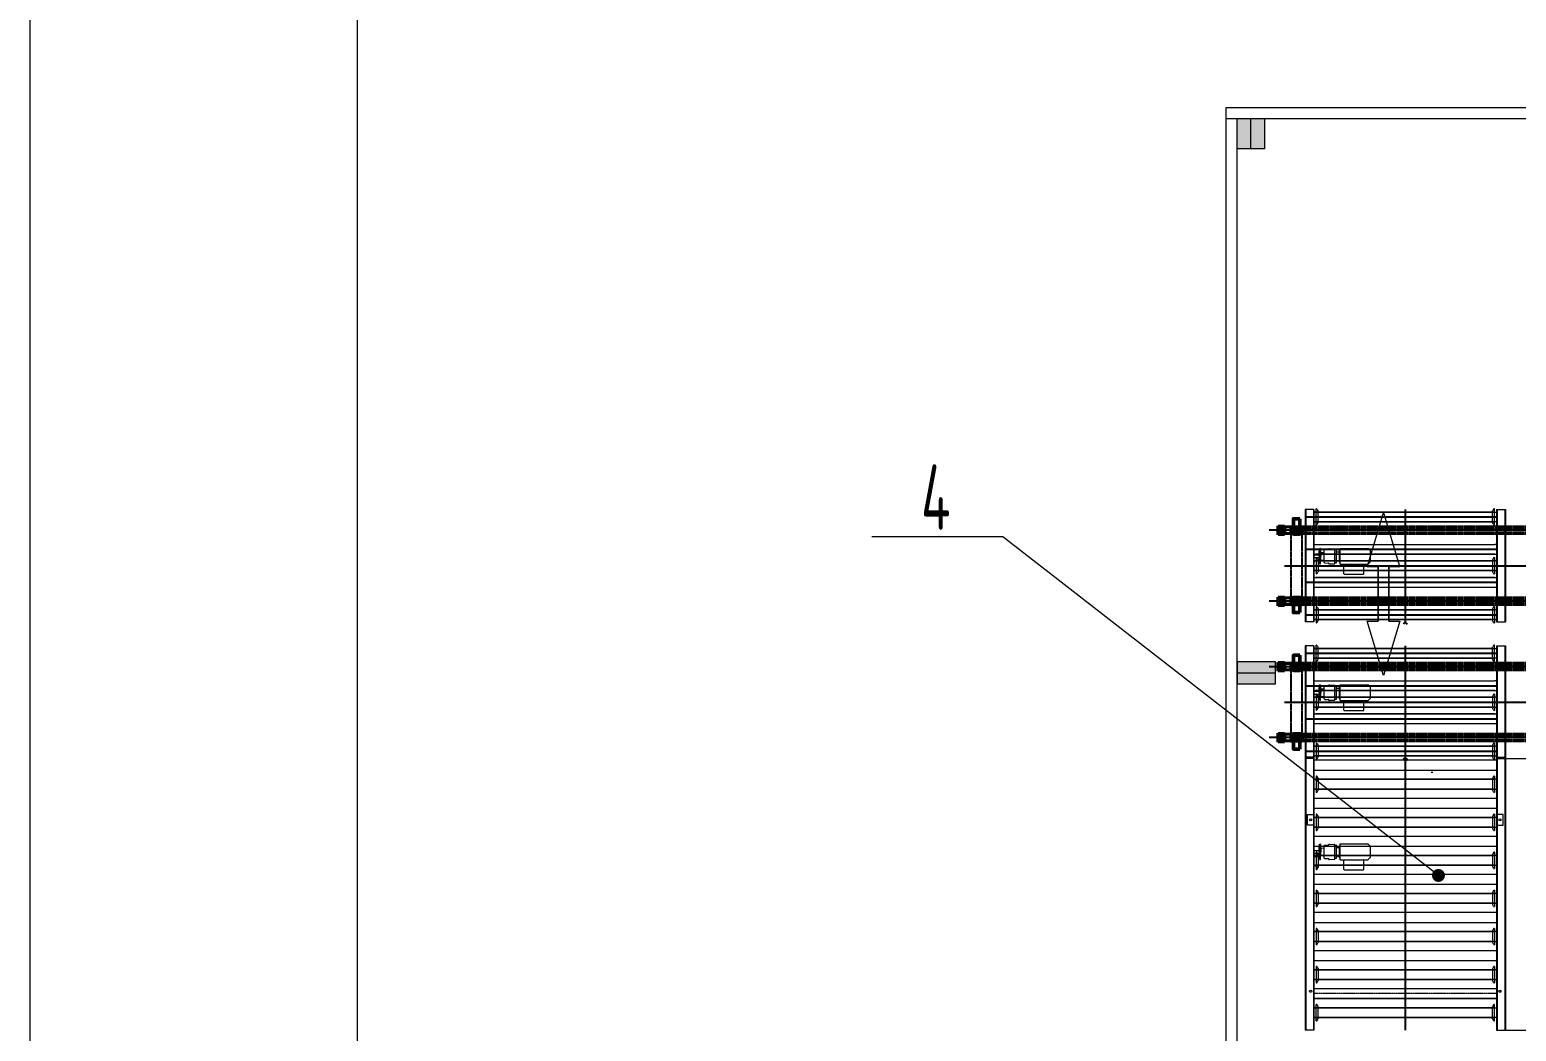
# Model space of a CAD drawing. Header units: millimetres. Extents: x -50460 to 50460, y -35640 to 35640.
# Drawn here: x -50460 to -36837, y -8675 to 503 of the extents above; entities that cross this region are included whole.
import ezdxf
from ezdxf.enums import TextEntityAlignment as Align

# ---------------------------------------------------------------- set-up
doc = ezdxf.new("R2010")
doc.units = ezdxf.units.MM
for name, pattern in [('AD_LTYPE3 0 mm_1_1_1_1_1_1_1_1_1_1_1_1', [16, 13, -1, 1, -1]), ('AM_ISO08W050', [16, 13, -1, 1, -1]), ('Amconstr', [2, 1, -1]), ('C_1_1_1_1_1_1_1_1_1_1', [16, 13, -1, 1, -1]), ('HT_1F_Conveyor$0$AM_ISO08W050', [16, 13, -1, 1, -1]), ('点画线', [18, 12, -2, 2, -2])]:
    doc.linetypes.add(name, pattern=pattern)
doc.layers.get('0').update_dxf_attribs({"lineweight": 35})
for name, color, linetype, lineweight in [('1', 4, 'Continuous', 18), ('AM_7', 4, 'AM_ISO08W050', 25), ('AM_CL', 1, 'Amconstr', 25), ('CONV', 4, 'Continuous', 18), ('EB0', 7, 'Continuous', 15), ('HT_1F_Conveyor$0$中心线层AM_7', 1, 'AM_ISO08W050', 25), ('S', 1, 'C_1_1_1_1_1_1_1_1_1_1', 25), ('WALL-MOVE', 6, 'Continuous', 18), ('中心线层', 1, '点画线', 18), ('中心线层AM_7', 1, 'AM_ISO08W050', 25), ('剖面线层AM_8', 4, 'Continuous', 25), ('尺寸线层', 4, 'Continuous', 18), ('粗实线层', 7, 'Continuous', 15), ('粗实线层AM_0', 7, 'Continuous', 50), ('细实线层', 3, 'Continuous', 18), ('细线', 7, 'Continuous', 18)]:
    doc.layers.add(name, color=color, linetype=linetype, lineweight=lineweight)
doc.styles.get("Standard").update_dxf_attribs({"font": ''})
doc.styles.add('机械', font='isocp', dxfattribs={"width": 0.667, "bigfont": 'gbcbig.shx'})
doc.styles.add('标准', font='', dxfattribs={"width": 0.667})
doc.styles.get('Standard').set_extended_font_data('宋体')
doc.styles.get('标准').set_extended_font_data('宋体')
doc.dimstyles.new('AM_DEMATIC$0', dxfattribs={"dimscale": 120, "dimtxt": 3, "dimasz": 1.5, "dimexe": 1, "dimexo": 0, "dimgap": 1, "dimtad": 1, "dimdsep": 46, "dimtxsty": 'Standard', "dimblk": '_CAXARROW', "dimcen": 0, "dimdle": 3, "dimclrd": 256, "dimclre": 256, "dimclrt": 2, "dimadec": 0, "dimazin": 2, "dimtfac": 0.707107, "dimtdec": 3, "dimtmove": 0, "dimatfit": 3, "dimfxl": 1, "dimfrac": 2, "dimtolj": 1, "dimlwd": 18, "dimarcsym": 0})

# ---------------------------------------------------------------- blocks, each defined once
blk = doc.blocks.new('*X243')
at = {"layer": '粗实线层'}
blk.add_line((-395.5, 287), (-395.5, -287), dxfattribs=at)
at = {"layer": '细实线层'}
blk.add_line((-420.5, 297), (-420.5, -297), dxfattribs=at)
at = {"layer": '尺寸线层', "linetype": 'Continuous', "style": '标准', "width": 0.667}
blk.add_attdef('图纸编号', text='', height=5.19, rotation=180, dxfattribs=at).set_placement((-370.5, 282), align=Align.MIDDLE_CENTER)
blk = doc.blocks.new('*X1050')
at = {"layer": '尺寸线层'}
h = blk.add_hatch(color=256, dxfattribs=at)
h.paths.add_polyline_path([(-125, 0), (-125, -166), (-125, -280), (0, -280), (0, 0)], flags=0)
h.paths.add_polyline_path([(0, 0), (0, -141), (0, -280), (125, -280), (125, 0)], flags=0)
for p, q in [((-125, 0), (125, 0)), ((0, -280), (0, 0)), ((125, 0), (125, -280)), ((-125, -280), (-125, 0)), ((125, -280), (-125, -280))]:
    blk.add_line(p, q, dxfattribs=at)
blk = doc.blocks.new('*X1049')
at = {"layer": '尺寸线层'}
blk.add_blockref('*X1050', (-60100, 0), dxfattribs=at)
blk = doc.blocks.new('*X1080')
at = {"layer": '尺寸线层'}
h = blk.add_hatch(color=256, dxfattribs=at)
h.paths.add_polyline_path([(0, 0), (0, -60), (0, -100), (350, -100), (350, 0)], flags=0)
h.paths.add_polyline_path([(0, 100), (0, 41), (0, 0), (350, 0), (350, 100)], flags=0)
for p, q in [((350, 100), (0, 100)), ((0, 100), (0, -100)), ((0, 0), (350, 0)), ((350, -100), (350, 100)), ((0, -100), (350, -100))]:
    blk.add_line(p, q, dxfattribs=at)
blk = doc.blocks.new('*X1117')
at = {"layer": 'CONV'}
for points in [[(-100, 500), (-100, 1000), (0, 1000), (-150, 1500), (-300, 1000), (-200, 1000), (-200, 500)], [(-100, 1000), (-100, 500), (0, 500), (-150, 0), (-300, 500), (-200, 500), (-200, 1000)]]:
    blk.add_lwpolyline(points, dxfattribs=at)
blk = doc.blocks.new('*X1125')
at = {"layer": 'EB0'}
for p, q in [((241, 0), (387, 0)), ((241, -145), (241, 0)), ((387, 0), (494, 0)), ((387, 0), (387, 0)), ((387, 0), (387, 0)), ((0, -84), (0, -60)), ((0, -60), (1, -60)), ((0, -84), (1, -85)), ((1, -60), (47, -60)), ((1, -85), (47, -85)), ((47, -72), (47, -25)), ((47, -72), (47, -25)), ((47, -25), (50, -25)), ((47, -25), (50, -25)), ((47, -72), (47, -120)), ((47, -120), (50, -120)), ((50, -2), (57, -2)), ((50, -25), (50, -2)), ((50, -2), (57, -2)), ((50, -25), (50, -2)), ((50, -72), (50, -25)), ((50, -72), (50, -25)), ((50, -72), (50, -120)), ((50, -120), (50, -142)), ((59, -4), (59, -38)), ((59, -4), (59, -38)), ((59, -38), (59, -72)), ((59, -38), (59, -72)), ((59, -38), (62, -41)), ((59, -38), (62, -41)), ((59, -106), (59, -72)), ((59, -106), (62, -103)), ((59, -140), (59, -106)), ((62, -41), (62, -40)), ((62, -41), (62, -72)), ((62, -41), (62, -72)), ((62, -103), (62, -72)), ((62, -103), (62, -72)), ((62, -105), (62, -103)), ((64, -38), (94, -37)), ((64, -107), (94, -108)), ((94, -72), (94, -15)), ((94, -23), (94, -15)), ((94, -18), (94, -18)), ((94, -72), (94, -37)), ((94, -61), (94, -61)), ((94, -130), (94, -72)), ((94, -108), (94, -72)), ((94, -83), (94, -83)), ((94, -130), (94, -108)), ((94, -117), (94, -108)), ((94, -108), (94, -108)), ((94, -127), (94, -127)), ((97, -11), (134, -10)), ((97, -134), (134, -135)), ((136, -1), (142, -1)), ((136, -8), (136, -1)), ((136, -1), (136, -1)), ((136, -8), (136, -1)), ((136, -8), (136, -8)), ((142, -3), (142, -1)), ((142, -1), (142, -1)), ((142, -1), (142, -1)), ((142, -3), (188, -4)), ((190, -94), (190, -6)), ((190, -10), (190, -6)), ((190, -10), (190, -10)), ((190, -21), (190, -21)), ((190, -139), (190, -94)), ((190, -124), (190, -124)), ((190, -139), (190, -135)), ((192, -12), (199, -12)), ((192, -133), (199, -132)), ((199, -12), (204, -12)), ((199, -12), (199, -12)), ((199, -12), (199, -12)), ((199, -132), (204, -132)), ((207, -29), (207, -15)), ((207, -72), (207, -29)), ((207, -115), (207, -72)), ((207, -72), (207, -72)), ((207, -129), (207, -115)), ((210, -32), (230, -32)), ((210, -112), (230, -112)), ((233, -29), (233, -17)), ((233, -72), (233, -29)), ((233, -115), (233, -72)), ((233, -128), (233, -115)), ((236, -14), (241, -14)), ((236, -131), (241, -131)), ((241, -72), (241, -14)), ((241, -131), (241, -72)), ((498, -1), (516, -20)), ((498, -144), (516, -125)), ((518, -72), (518, -23)), ((518, -122), (518, -72)), ((50, -142), (57, -142)), ((136, -143), (136, -137)), ((136, -137), (136, -137)), ((136, -143), (136, -137)), ((136, -143), (142, -143)), ((136, -143), (142, -143)), ((142, -142), (188, -141)), ((142, -143), (142, -142)), ((142, -143), (142, -143)), ((241, -145), (314, -145)), ((275, -233), (275, -149)), ((278, -146), (454, -146)), ((278, -236), (454, -236)), ((314, -145), (386, -145)), ((314, -146), (314, -145)), ((314, -146), (386, -146)), ((386, -146), (386, -145)), ((386, -145), (387, -145)), ((387, -145), (494, -145)), ((457, -233), (457, -149))]:
    blk.add_line(p, q, dxfattribs=at)
for centre, radius, start, end in [((494, -5), 5, 45, 90), ((57, -4), 2, 0, 90), ((57, -4), 2, 0, 90), ((64, -40), 2, 91.5, 180), ((64, -105), 2, 180, 268.5), ((98, -15), 4, 91.5, 180), ((98, -130), 4, 180, 268.5), ((134, -8), 2, 271.5, 0), ((134, -137), 2, 0, 88.5), ((142, -3), 0.2, 180, 268.5), ((188, -6), 2, 0, 88.5), ((188, -6), 2, 0, 88.5), ((192, -10), 2, 180, 268.5), ((192, -135), 2, 91.5, 180), ((204, -15), 3, 0, 90), ((204, -129), 3, 270, 0), ((210, -29), 3, 180, 270), ((210, -115), 3, 90, 180), ((230, -29), 3, 270, 0), ((230, -115), 3, 0, 90), ((236, -17), 3, 90, 180), ((236, -128), 3, 180, 270), ((513, -23), 5, 0, 45), ((513, -122), 5, 315, 360), ((57, -140), 2, 270, 0), ((142, -142), 0.2, 91.5, 180), ((188, -139), 2, 271.5, 0), ((188, -139), 2, 271.5, 0), ((278, -149), 3, 90, 180), ((278, -233), 3, 180, 270), ((454, -149), 3, 0, 90), ((454, -233), 3, 270, 0), ((494, -140), 5, 270, 315)]:
    blk.add_arc(centre, radius, start, end, dxfattribs=at)
blk = doc.blocks.new('*X1124')
at = {"layer": 'EB0'}
for p, q in [((-917, 675), (-917, -1825)), ((-837, 675), (-917, 675)), ((-912, 675), (-912, -1825)), ((-842, 675), (-842, -1825)), ((-840, 675), (-840, -1825)), ((-837, 675), (-837, -1825)), ((837, 647), (-837, 647)), ((-837, 558), (837, 558)), ((837, 675), (837, -1825)), ((837, 675), (917, 675)), ((840, 675), (840, -1825)), ((842, 675), (842, -1825)), ((912, 675), (912, -1825)), ((917, 675), (917, -1825)), ((837, 473), (-837, 473)), ((-837, 473), (-822, 473)), ((-817, 503), (-817, 353)), ((-816, 503), (-817, 503)), ((-817, 473), (-800, 473)), ((-809, 500), (-801, 485)), ((-805, 473), (822, 473)), ((-800, 483), (-800, 373)), ((800, 483), (800, 373)), ((817, 473), (800, 473)), ((809, 500), (801, 485)), ((816, 503), (817, 503)), ((817, 503), (817, 353)), ((837, 473), (822, 473)), ((-837, 384), (837, 384)), ((-822, 384), (-837, 384)), ((837, 298), (-837, 298)), ((822, 384), (-822, 384)), ((-817, 357), (-816, 357)), ((-816, 353), (-817, 353)), ((-809, 357), (-801, 371)), ((809, 357), (801, 371)), ((817, 357), (816, 357)), ((816, 353), (817, 353)), ((822, 384), (837, 384)), ((-837, 209), (837, 209)), ((-817, 154), (-817, 4)), ((-816, 154), (-817, 154)), ((-809, 151), (-801, 136)), ((809, 151), (801, 136)), ((816, 154), (817, 154)), ((817, 154), (817, 4)), ((837, 124), (-837, 124)), ((-837, 124), (-822, 124)), ((-837, 35), (837, 35)), ((-822, 35), (-837, 35)), ((822, 35), (-822, 35)), ((-817, 124), (-800, 124)), ((-817, 8), (-816, 8)), ((-816, 4), (-817, 4)), ((-809, 8), (-801, 22)), ((-805, 124), (822, 124)), ((-800, 134), (-800, 24)), ((800, 134), (800, 24)), ((817, 124), (800, 124)), ((809, 8), (801, 22)), ((817, 8), (816, 8)), ((816, 4), (817, 4)), ((837, 124), (822, 124)), ((822, 35), (837, 35)), ((837, -51), (-837, -51)), ((-837, -140), (837, -140)), ((837, -225), (-837, -225)), ((-837, -225), (-822, -225)), ((-837, -235), (-822, -235)), ((-817, -195), (-817, -345)), ((-816, -195), (-817, -195)), ((-817, -204), (-817, -354)), ((-816, -204), (-817, -204)), ((-817, -225), (-800, -225)), ((-817, -235), (-800, -235)), ((-809, -198), (-801, -213)), ((-809, -208), (-801, -222)), ((-805, -225), (822, -225)), ((-800, -215), (-800, -325)), ((-800, -224), (-800, -334)), ((800, -215), (800, -325)), ((817, -225), (800, -225)), ((809, -198), (801, -213)), ((816, -195), (817, -195)), ((817, -195), (817, -345)), ((837, -225), (822, -225)), ((-837, -314), (837, -314)), ((-822, -314), (-837, -314)), ((-822, -324), (-837, -324)), ((837, -400), (-837, -400)), ((822, -314), (-822, -314)), ((-817, -341), (-816, -341)), ((-816, -345), (-817, -345)), ((-817, -350), (-816, -350)), ((-816, -354), (-817, -354)), ((-809, -341), (-801, -327)), ((-809, -351), (-801, -336)), ((809, -341), (801, -327)), ((817, -341), (816, -341)), ((816, -345), (817, -345)), ((822, -314), (837, -314)), ((-837, -489), (837, -489)), ((-817, -544), (-817, -694)), ((-816, -544), (-817, -544)), ((816, -544), (817, -544)), ((817, -544), (817, -694)), ((837, -574), (-837, -574)), ((-837, -574), (-822, -574)), ((-837, -663), (837, -663)), ((-822, -663), (-837, -663)), ((822, -663), (-822, -663)), ((-817, -574), (-800, -574)), ((-809, -547), (-801, -562)), ((-809, -690), (-801, -676)), ((-805, -574), (822, -574)), ((-800, -564), (-800, -674)), ((800, -564), (800, -674)), ((817, -574), (800, -574)), ((809, -547), (801, -562)), ((809, -690), (801, -676)), ((837, -574), (822, -574)), ((822, -663), (837, -663)), ((837, -749), (-837, -749)), ((-817, -690), (-816, -690)), ((-816, -694), (-817, -694)), ((817, -690), (816, -690)), ((816, -694), (817, -694)), ((-837, -838), (837, -838)), ((837, -923), (-837, -923)), ((-837, -923), (-822, -923)), ((-817, -893), (-817, -1043)), ((-816, -893), (-817, -893)), ((-817, -923), (-800, -923)), ((-809, -896), (-801, -911)), ((-805, -923), (822, -923)), ((-800, -913), (-800, -1023)), ((800, -913), (800, -1023)), ((817, -923), (800, -923)), ((809, -896), (801, -911)), ((816, -893), (817, -893)), ((817, -893), (817, -1043)), ((837, -923), (822, -923)), ((-837, -1012), (837, -1012)), ((-822, -1012), (-837, -1012)), ((822, -1012), (-822, -1012)), ((-817, -1039), (-816, -1039)), ((-816, -1043), (-817, -1043)), ((-809, -1039), (-801, -1025)), ((809, -1039), (801, -1025)), ((817, -1039), (816, -1039)), ((816, -1043), (817, -1043)), ((822, -1012), (837, -1012)), ((837, -1098), (-837, -1098)), ((-837, -1187), (837, -1187)), ((837, -1272), (-837, -1272)), ((-837, -1272), (-822, -1272)), ((-837, -1361), (837, -1361)), ((-822, -1361), (-837, -1361)), ((822, -1361), (-822, -1361)), ((-817, -1242), (-817, -1392)), ((-816, -1242), (-817, -1242)), ((-817, -1272), (-800, -1272)), ((-809, -1245), (-801, -1260)), ((-805, -1272), (822, -1272)), ((-800, -1262), (-800, -1372)), ((800, -1262), (800, -1372)), ((817, -1272), (800, -1272)), ((809, -1245), (801, -1260)), ((816, -1242), (817, -1242)), ((817, -1242), (817, -1392)), ((837, -1272), (822, -1272)), ((822, -1361), (837, -1361)), ((837, -1447), (-837, -1447)), ((-817, -1388), (-816, -1388)), ((-816, -1392), (-817, -1392)), ((-809, -1388), (-801, -1374)), ((809, -1388), (801, -1374)), ((817, -1388), (816, -1388)), ((816, -1392), (817, -1392)), ((-837, -1536), (837, -1536)), ((837, -1536), (-837, -1536)), ((-837, -1621), (837, -1621)), ((-822, -1621), (-837, -1621)), ((822, -1621), (-822, -1621)), ((-817, -1741), (-817, -1591)), ((-816, -1591), (-817, -1591)), ((-817, -1595), (-816, -1595)), ((-809, -1594), (-801, -1609)), ((-800, -1721), (-800, -1611)), ((800, -1721), (800, -1611)), ((809, -1594), (801, -1609)), ((817, -1741), (817, -1591)), ((816, -1591), (817, -1591)), ((817, -1595), (816, -1595)), ((822, -1621), (837, -1621)), ((837, -1710), (-837, -1710)), ((-837, -1710), (-822, -1710)), ((-817, -1710), (-800, -1710)), ((-816, -1741), (-817, -1741)), ((-809, -1737), (-801, -1723)), ((-805, -1710), (822, -1710)), ((817, -1710), (800, -1710)), ((809, -1737), (801, -1723)), ((816, -1741), (817, -1741)), ((837, -1710), (822, -1710)), ((-837, -1825), (-917, -1825)), ((837, -1825), (917, -1825))]:
    blk.add_line(p, q, dxfattribs=at)
for points in [[(-837, 152), (-837, 52), (-897, 52), (-897, 152), (-837, 152)], [(837, 152), (837, 52), (897, 52), (897, 152), (837, 152)]]:
    blk.add_lwpolyline(points, dxfattribs=at)
for centre in [(-867, 102), (867, 102), (-867, -1469), (867, -1469)]:
    blk.add_circle(centre, 10, dxfattribs=at)
for centre, radius, start, end in [((-816, 493), 10, 40.725, 90), ((-805, 483), 5, 360, 30), ((-805, 483), 5, 358, 0), ((805, 483), 5, 150, 180), ((805, 483), 5, 180, 182), ((816, 493), 10, 90, 139.275), ((-816, 363), 10, 270, 319.275), ((-805, 373), 5, 330, 360), ((-805, 373), 5, 0, 2), ((805, 373), 5, 180, 210), ((805, 373), 5, 178, 180), ((816, 363), 10, 220.725, 270), ((-816, 144), 10, 40.725, 90), ((-805, 134), 5, 0, 30), ((805, 134), 5, 150, 180), ((816, 144), 10, 90, 139.275), ((-816, 14), 10, 270, 319.275), ((-805, 24), 5, 330, 360), ((-805, 134), 5, 358, 360), ((-805, 24), 5, 0, 2), ((805, 134), 5, 180, 182), ((805, 24), 5, 180, 210), ((805, 24), 5, 178, 180), ((816, 14), 10, 220.725, 270), ((-816, -205), 10, 40.725, 90), ((-816, -214), 10, 40.725, 90), ((-805, -215), 5, 0, 30), ((-805, -224), 5, 0, 30), ((-805, -215), 5, 358, 0), ((-805, -224), 5, 358, 360), ((805, -215), 5, 150, 180), ((805, -215), 5, 180, 182), ((816, -205), 10, 90, 139.275), ((-816, -335), 10, 270, 319.275), ((-816, -344), 10, 270, 319.275), ((-805, -325), 5, 330, 360), ((-805, -334), 5, 330, 360), ((-805, -325), 5, 0, 2), ((-805, -334), 5, 0, 2), ((805, -325), 5, 180, 210), ((805, -325), 5, 178, 180), ((816, -335), 10, 220.725, 270), ((-816, -554), 10, 40.725, 90), ((816, -554), 10, 90, 139.275), ((-805, -564), 5, 0, 30), ((-805, -674), 5, 330, 360), ((-805, -564), 5, 358, 0), ((-805, -674), 5, 0, 2), ((805, -564), 5, 150, 180), ((805, -564), 5, 180, 182), ((805, -674), 5, 180, 210), ((805, -674), 5, 178, 180), ((-816, -684), 10, 270, 319.275), ((816, -684), 10, 220.725, 270), ((-816, -903), 10, 40.725, 90), ((-805, -913), 5, 0, 30), ((-805, -913), 5, 358, 0), ((805, -913), 5, 150, 180), ((805, -913), 5, 180, 182), ((816, -903), 10, 90, 139.275), ((-816, -1033), 10, 270, 319.275), ((-805, -1023), 5, 330, 360), ((-805, -1023), 5, 0, 2), ((805, -1023), 5, 180, 210), ((805, -1023), 5, 178, 180), ((816, -1033), 10, 220.725, 270), ((-816, -1252), 10, 40.725, 90), ((-805, -1262), 5, 0, 30), ((-805, -1262), 5, 358, 0), ((805, -1262), 5, 150, 180), ((805, -1262), 5, 180, 182), ((816, -1252), 10, 90, 139.275), ((-816, -1382), 10, 270, 319.275), ((-805, -1372), 5, 330, 360), ((-805, -1372), 5, 0, 2), ((805, -1372), 5, 180, 210), ((805, -1372), 5, 178, 180), ((816, -1382), 10, 220.725, 270), ((-816, -1601), 10, 40.725, 90), ((-805, -1611), 5, 0, 30), ((-805, -1611), 5, 358, 360), ((805, -1611), 5, 150, 180), ((805, -1611), 5, 180, 182), ((816, -1601), 10, 90, 139.275), ((-816, -1731), 10, 270, 319.275), ((-805, -1721), 5, 330, 360), ((-805, -1721), 5, 0, 2), ((805, -1721), 5, 178, 180), ((805, -1721), 5, 180, 210), ((816, -1731), 10, 220.725, 270)]:
    blk.add_arc(centre, radius, start, end, dxfattribs=at)
at = {"layer": 'HT_1F_Conveyor$0$中心线层AM_7', "color": 1, "linetype": 'AM_ISO08W050', "lineweight": 25}
for q in [(-17, 654), (17, 654)]:
    blk.add_line((0, 675), q, dxfattribs=at)
at = {"layer": 'HT_1F_Conveyor$0$中心线层AM_7', "color": 1, "linetype": 'HT_1F_Conveyor$0$AM_ISO08W050', "lineweight": 25}
blk.add_line((0, 675), (0, -1825), dxfattribs=at)
at = {"layer": '中心线层', "linetype": '点画线', "lineweight": 18}
blk.add_line((840, -1491), (-840, -1491), dxfattribs=at)
at = {"layer": 'EB0'}
blk.add_blockref('*X1125', (-837, -119), dxfattribs=at)
blk = doc.blocks.new('*X1131')
at = {"layer": 'S', "linetype": 'C_1_1_1_1_1_1_1_1_1_1', "lineweight": 25}
for points in [[(999, -270), (360, -270), (360, -390), (0, -195), (360, 0), (360, -120), (999, -120)], [(360, -120), (999, -120), (999, 0), (1359, -195), (999, -390), (999, -270), (360, -270)]]:
    blk.add_lwpolyline(points, dxfattribs=at)
blk = doc.blocks.new('*X1130')
at = {"layer": '剖面线层AM_8'}
for points in [[(-3069, 355), (-2969, 355), (-2969, 295), (-3069, 295)], [(-569, 355), (-469, 355), (-469, 295), (-569, 295)], [(931, 355), (1031, 355), (1031, 295), (931, 295)], [(2681, 355), (2581, 355), (2581, 295), (2681, 295)], [(-3069, -355), (-2969, -355), (-2969, -295), (-3069, -295)], [(-569, -355), (-469, -355), (-469, -295), (-569, -295)], [(931, -355), (1031, -355), (1031, -295), (931, -295)], [(2681, -355), (2581, -355), (2581, -295), (2681, -295)]]:
    blk.add_hatch(color=255, dxfattribs=at).paths.add_polyline_path(points, flags=0)
at = {"layer": '1', "linetype": 'AD_LTYPE3 0 mm_1_1_1_1_1_1_1_1_1_1_1_1', "lineweight": 25}
for p, q in [((2837, 325), (-3270, 325)), ((2888, -325), (-3270, -325))]:
    blk.add_line(p, q, dxfattribs=at)
at = {"layer": 'AM_CL', "color": 16, "linetype": 'Amconstr', "lineweight": 25}
for p, q in [((-3193, 306), (-3193, 340)), ((2805, 340), (-2957, 340)), ((2805, 306), (-2957, 306)), ((2805, 306), (2805, 340)), ((-3193, -344), (-3193, -310)), ((2805, -310), (-2957, -310)), ((2805, -344), (-2957, -344)), ((2805, -344), (2805, -310))]:
    blk.add_line(p, q, dxfattribs=at)
at = {"layer": 'AM_CL', "color": 5, "linetype": 'Amconstr', "lineweight": 25}
for p, q in [((2741, 360), (-3129, 360)), ((2741, 358), (-3129, 358)), ((2741, 349), (-3129, 349)), ((2741, 300), (-3129, 300)), ((2741, 292), (-3129, 292)), ((2741, 289), (-3129, 289)), ((-3069, -295), (-3069, 295)), ((-2969, -295), (-2969, 295)), ((-569, -295), (-569, 295)), ((-469, -295), (-469, 295)), ((931, -295), (931, 295)), ((1031, -295), (1031, 295)), ((2581, -295), (2581, 295)), ((2681, -295), (2681, 295)), ((2741, -290), (-3129, -290)), ((2741, -292), (-3129, -292)), ((2741, -301), (-3129, -301)), ((2741, -350), (-3129, -350)), ((2741, -358), (-3129, -358)), ((2741, -361), (-3129, -361))]:
    blk.add_line(p, q, dxfattribs=at)
at = {"layer": 'EB0', "color": 6}
for p, q in [((564, 0), (368, 143)), ((368, 143), (368, 58)), ((368, 58), (62, 58)), ((62, -58), (62, 58)), ((368, -58), (62, -58)), ((564, 0), (368, -143)), ((368, -143), (368, -58))]:
    blk.add_line(p, q, dxfattribs=at)
at = {"layer": '中心线层AM_7', "color": 1, "linetype": 'AM_ISO08W050', "lineweight": 25}
for p, q in [((-3194, 284), (-3194, 365)), ((2806, 284), (2806, 365)), ((2806, 0), (2770, 22)), ((2806, -41), (2806, 40)), ((-3129, 0), (2806, 0)), ((2806, 0), (2770, -22)), ((-3194, -366), (-3194, -285)), ((2806, -366), (2806, -285))]:
    blk.add_line(p, q, dxfattribs=at)
at = {"layer": '粗实线层AM_0'}
for p, q in [((-3189, 289), (-3189, 360)), ((-3189, 360), (-3129, 360)), ((-3129, 342), (-3189, 342)), ((-3129, 305), (-3189, 305)), ((-3129, 289), (-3189, 289)), ((-3129, 289), (-3129, 360)), ((2741, 289), (2741, 360)), ((2802, 360), (2741, 360)), ((2741, 342), (2802, 342)), ((2741, 305), (2802, 305)), ((2741, 289), (2802, 289)), ((2802, 289), (2802, 360)), ((-3189, -361), (-3189, -290)), ((-3189, -290), (-3129, -290)), ((-3129, -308), (-3189, -308)), ((-3129, -345), (-3189, -345)), ((-3129, -361), (-3189, -361)), ((-3129, -361), (-3129, -290)), ((2741, -361), (2741, -290)), ((2802, -290), (2741, -290)), ((2741, -308), (2802, -308)), ((2741, -345), (2802, -345)), ((2741, -361), (2802, -361)), ((2802, -361), (2802, -290))]:
    blk.add_line(p, q, dxfattribs=at)
for points in [[(-2989, 430), (-2989, 290), (-3049, 290), (-3049, 430), (-2989, 430)], [(-489, 430), (-489, 290), (-549, 290), (-549, 430), (-489, 430)], [(1011, 430), (1011, 290), (951, 290), (951, 430), (1011, 430)], [(2601, 430), (2601, 290), (2661, 290), (2661, 430), (2601, 430)], [(-2969, 355), (-2969, 295), (-3069, 295), (-3069, 355), (-2969, 355)], [(-469, 355), (-469, 295), (-569, 295), (-569, 355), (-469, 355)], [(1031, 355), (1031, 295), (931, 295), (931, 355), (1031, 355)], [(2581, 355), (2581, 295), (2681, 295), (2681, 355), (2581, 355)], [(156, -131), (156, 269), (456, 269), (456, -131), (156, -131)], [(-2969, -355), (-2969, -295), (-3069, -295), (-3069, -355), (-2969, -355)], [(-2989, -430), (-2989, -290), (-3049, -290), (-3049, -430), (-2989, -430)], [(-469, -355), (-469, -295), (-569, -295), (-569, -355), (-469, -355)], [(-489, -430), (-489, -290), (-549, -290), (-549, -430), (-489, -430)], [(1031, -355), (1031, -295), (931, -295), (931, -355), (1031, -355)], [(1011, -430), (1011, -290), (951, -290), (951, -430), (1011, -430)], [(2581, -355), (2581, -295), (2681, -295), (2681, -355), (2581, -355)], [(2601, -430), (2601, -290), (2661, -290), (2661, -430), (2601, -430)]]:
    blk.add_lwpolyline(points, dxfattribs=at)
at = {"layer": '粗实线层AM_0', "color": 5}
for centre in [(-3019, 325), (-519, 325), (981, 325), (2631, 325), (-3019, -325), (-519, -325), (981, -325), (2631, -325)]:
    blk.add_circle(centre, 10, dxfattribs=at)
at = {"layer": '粗实线层AM_0'}
for centre, radius, start, end in [((360, 123), 44.1, 198.8573, 161.1427), ((318, 52), 85.8, 270, 90)]:
    blk.add_arc(centre, radius, start, end, dxfattribs=at)
blk.add_blockref('*X1131', (1261, 195), dxfattribs=at)
blk = doc.blocks.new('*X1133')
at = {"layer": 'EB0'}
for p, q in [((241, 0), (387, 0)), ((241, -145), (241, 0)), ((387, 0), (494, 0)), ((387, 0), (387, 0)), ((387, 0), (387, 0)), ((0, -84), (0, -60)), ((0, -60), (1, -60)), ((0, -84), (1, -85)), ((1, -60), (47, -60)), ((1, -85), (47, -85)), ((47, -72), (47, -25)), ((47, -72), (47, -25)), ((47, -25), (50, -25)), ((47, -25), (50, -25)), ((47, -72), (47, -120)), ((47, -120), (50, -120)), ((50, -2), (57, -2)), ((50, -25), (50, -2)), ((50, -2), (57, -2)), ((50, -25), (50, -2)), ((50, -72), (50, -25)), ((50, -72), (50, -25)), ((50, -72), (50, -120)), ((50, -120), (50, -142)), ((59, -4), (59, -38)), ((59, -4), (59, -38)), ((59, -38), (59, -72)), ((59, -38), (59, -72)), ((59, -38), (62, -41)), ((59, -38), (62, -41)), ((59, -106), (59, -72)), ((59, -106), (62, -103)), ((59, -140), (59, -106)), ((62, -41), (62, -40)), ((62, -41), (62, -72)), ((62, -41), (62, -72)), ((62, -103), (62, -72)), ((62, -103), (62, -72)), ((62, -105), (62, -103)), ((64, -38), (94, -37)), ((64, -107), (94, -108)), ((94, -72), (94, -15)), ((94, -23), (94, -15)), ((94, -18), (94, -18)), ((94, -72), (94, -37)), ((94, -61), (94, -61)), ((94, -130), (94, -72)), ((94, -108), (94, -72)), ((94, -83), (94, -83)), ((94, -130), (94, -108)), ((94, -117), (94, -108)), ((94, -108), (94, -108)), ((94, -127), (94, -127)), ((97, -11), (134, -10)), ((97, -134), (134, -135)), ((136, -1), (142, -1)), ((136, -8), (136, -1)), ((136, -1), (136, -1)), ((136, -8), (136, -1)), ((136, -8), (136, -8)), ((142, -3), (142, -1)), ((142, -1), (142, -1)), ((142, -1), (142, -1)), ((142, -3), (188, -4)), ((190, -94), (190, -6)), ((190, -10), (190, -6)), ((190, -10), (190, -10)), ((190, -21), (190, -21)), ((190, -139), (190, -94)), ((190, -124), (190, -124)), ((190, -139), (190, -135)), ((192, -12), (199, -12)), ((192, -133), (199, -132)), ((199, -12), (204, -12)), ((199, -12), (199, -12)), ((199, -12), (199, -12)), ((199, -132), (204, -132)), ((207, -29), (207, -15)), ((207, -72), (207, -29)), ((207, -115), (207, -72)), ((207, -72), (207, -72)), ((207, -129), (207, -115)), ((210, -32), (230, -32)), ((210, -112), (230, -112)), ((233, -29), (233, -17)), ((233, -72), (233, -29)), ((233, -115), (233, -72)), ((233, -128), (233, -115)), ((236, -14), (241, -14)), ((236, -131), (241, -131)), ((241, -72), (241, -14)), ((241, -131), (241, -72)), ((498, -1), (516, -20)), ((498, -144), (516, -125)), ((518, -72), (518, -23)), ((518, -122), (518, -72)), ((50, -142), (57, -142)), ((136, -143), (136, -137)), ((136, -137), (136, -137)), ((136, -143), (136, -137)), ((136, -143), (142, -143)), ((136, -143), (142, -143)), ((142, -142), (188, -141)), ((142, -143), (142, -142)), ((142, -143), (142, -143)), ((241, -145), (314, -145)), ((275, -233), (275, -149)), ((278, -146), (454, -146)), ((278, -236), (454, -236)), ((314, -145), (386, -145)), ((314, -146), (314, -145)), ((314, -146), (386, -146)), ((386, -146), (386, -145)), ((386, -145), (387, -145)), ((387, -145), (494, -145)), ((457, -233), (457, -149))]:
    blk.add_line(p, q, dxfattribs=at)
for centre, radius, start, end in [((494, -5), 5, 45, 90), ((57, -4), 2, 0, 90), ((57, -4), 2, 0, 90), ((64, -40), 2, 91.5, 180), ((64, -105), 2, 180, 268.5), ((98, -15), 4, 91.5, 180), ((98, -130), 4, 180, 268.5), ((134, -8), 2, 271.5, 0), ((134, -137), 2, 0, 88.5), ((142, -3), 0.2, 180, 268.5), ((188, -6), 2, 0, 88.5), ((188, -6), 2, 0, 88.5), ((192, -10), 2, 180, 268.5), ((192, -135), 2, 91.5, 180), ((204, -15), 3, 0, 90), ((204, -129), 3, 270, 0), ((210, -29), 3, 180, 270), ((210, -115), 3, 90, 180), ((230, -29), 3, 270, 0), ((230, -115), 3, 0, 90), ((236, -17), 3, 90, 180), ((236, -128), 3, 180, 270), ((513, -23), 5, 0, 45), ((513, -122), 5, 315, 360), ((57, -140), 2, 270, 0), ((142, -142), 0.2, 91.5, 180), ((188, -139), 2, 271.5, 0), ((188, -139), 2, 271.5, 0), ((278, -149), 3, 90, 180), ((278, -233), 3, 180, 270), ((454, -149), 3, 0, 90), ((454, -233), 3, 270, 0), ((494, -140), 5, 270, 315)]:
    blk.add_arc(centre, radius, start, end, dxfattribs=at)
blk = doc.blocks.new('*X1132')
at = {"layer": 'AM_7', "color": 3, "linetype": 'AM_ISO08W050', "lineweight": 25}
for p, q in [((-777, 570), (987, 570)), ((-777, 570), (987, 570)), ((-777, 273), (987, 273)), ((-777, 122), (987, 122)), ((-777, -29), (987, -29)), ((-777, -326), (987, -326)), ((-777, -326), (987, -326))]:
    blk.add_line(p, q, dxfattribs=at)
at = {"layer": 'EB0'}
for p, q in [((-777, 638), (-777, -393)), ((-697, 638), (-777, 638)), ((-772, 638), (-772, -393)), ((-702, 638), (-702, -393)), ((-697, 638), (-697, -393)), ((-697, 615), (977, 615)), ((-682, 615), (-697, 615)), ((962, 615), (-682, 615)), ((-677, 495), (-677, 645)), ((-677, 645), (-677, 645)), ((-677, 641), (-677, 641)), ((-669, 642), (-661, 628)), ((-660, 516), (-660, 625)), ((940, 516), (940, 625)), ((949, 642), (941, 628)), ((956, 645), (957, 645)), ((957, 641), (956, 641)), ((957, 495), (957, 645)), ((962, 615), (977, 615)), ((977, 638), (977, -393)), ((977, 638), (1057, 638)), ((982, 638), (982, -393)), ((1052, 638), (1052, -393)), ((1057, 638), (1057, -393)), ((-700, 483), (-700, -393)), ((977, 526), (-697, 526)), ((-697, 526), (-682, 526)), ((-677, 526), (-660, 526)), ((-677, 495), (-677, 495)), ((-669, 499), (-661, 513)), ((-665, 526), (962, 526)), ((957, 526), (940, 526)), ((949, 499), (941, 513)), ((956, 495), (957, 495)), ((977, 526), (962, 526)), ((980, 483), (980, -393)), ((-697, 318), (962, 318)), ((977, 318), (962, 318)), ((-697, 229), (977, 229)), ((977, 167), (-697, 167)), ((-697, 167), (-682, 167)), ((962, 229), (-682, 229)), ((-677, 197), (-677, 47)), ((-677, 197), (-677, 197)), ((-677, 167), (-660, 167)), ((-669, 194), (-661, 180)), ((-665, 167), (962, 167)), ((-660, 177), (-660, 68)), ((940, 177), (940, 68)), ((957, 167), (940, 167)), ((949, 194), (941, 180)), ((956, 198), (957, 198)), ((957, 197), (957, 47)), ((956, 197), (957, 197)), ((962, 229), (977, 229)), ((977, 167), (962, 167)), ((-697, 78), (977, 78)), ((-682, 78), (-697, 78)), ((-697, 16), (977, 16)), ((962, 78), (-682, 78)), ((962, 16), (-682, 16)), ((-677, 51), (-677, 51)), ((-677, 47), (-677, 47)), ((-669, 51), (-661, 65)), ((949, 51), (941, 65)), ((957, 51), (956, 51)), ((956, 47), (957, 47)), ((962, 78), (977, 78)), ((-697, -73), (977, -73)), ((-677, -251), (-677, -401)), ((-677, -251), (-677, -251)), ((-669, -254), (-661, -268)), ((-660, -271), (-660, -380)), ((940, -271), (940, -380)), ((949, -254), (941, -268)), ((957, -251), (957, -401)), ((956, -251), (957, -251)), ((-697, -393), (-777, -393)), ((977, -281), (-697, -281)), ((-697, -281), (-682, -281)), ((-697, -370), (977, -370)), ((-682, -370), (-697, -370)), ((962, -370), (-682, -370)), ((-677, -281), (-660, -281)), ((-677, -397), (-677, -397)), ((-677, -401), (-677, -401)), ((-669, -397), (-661, -383)), ((-665, -281), (962, -281)), ((957, -281), (940, -281)), ((949, -397), (941, -383)), ((957, -397), (956, -397)), ((956, -401), (957, -401)), ((977, -281), (962, -281)), ((962, -370), (977, -370)), ((977, -393), (1057, -393))]:
    blk.add_line(p, q, dxfattribs=at)
for centre, radius, start, end in [((-677, 635), 10, 40.725, 90), ((-665, 625), 5, 0, 30), ((-665, 625), 5, 358, 0), ((945, 625), 5, 150, 180), ((945, 625), 5, 180, 182), ((956, 635), 10, 90, 139.275), ((-677, 505), 10, 270, 319.275), ((-665, 516), 5, 330, 360), ((-665, 516), 5, 0, 2), ((945, 516), 5, 178, 180), ((945, 516), 5, 180, 210), ((956, 505), 10, 220.725, 270), ((-677, 187), 10, 40.725, 90), ((-665, 177), 5, 0, 30), ((-665, 177), 5, 358, 0), ((945, 177), 5, 150, 180), ((945, 177), 5, 180, 182), ((956, 187), 10, 90, 139.275), ((-677, 57), 10, 270, 319.275), ((-665, 68), 5, 330, 360), ((-665, 68), 5, 0, 2), ((945, 68), 5, 180, 210), ((945, 68), 5, 178, 180), ((956, 57), 10, 220.725, 270), ((-677, -261), 10, 40.725, 90), ((-665, -271), 5, 360, 30), ((-665, -271), 5, 358, 0), ((945, -271), 5, 150, 180), ((945, -271), 5, 180, 182), ((956, -261), 10, 90, 139.275), ((-677, -391), 10, 270, 319.275), ((-665, -380), 5, 330, 360), ((-665, -380), 5, 0, 2), ((945, -380), 5, 180, 210), ((945, -380), 5, 178, 180), ((956, -391), 10, 220.725, 270)]:
    blk.add_arc(centre, radius, start, end, dxfattribs=at)
at = {"layer": '中心线层', "linetype": '点画线', "lineweight": 18}
for p, q in [((-777, 273), (987, 273)), ((-777, 122), (987, 122)), ((-777, -29), (987, -29))]:
    blk.add_line(p, q, dxfattribs=at)
at = {"layer": '中心线层AM_7', "color": 1, "linetype": 'AM_ISO08W050', "lineweight": 25}
for p, q in [((140, 638), (140, -393)), ((140, -393), (123, -412)), ((140, -393), (157, -412))]:
    blk.add_line(p, q, dxfattribs=at)
at = {"layer": 'EB0'}
blk.add_blockref('*X1133', (-697, 282), dxfattribs=at)
blk = doc.blocks.new('*X1136')
at = {"layer": 'S', "linetype": 'C_1_1_1_1_1_1_1_1_1_1', "lineweight": 25}
for points in [[(999, -270), (360, -270), (360, -390), (0, -195), (360, 0), (360, -120), (999, -120)], [(360, -120), (999, -120), (999, 0), (1359, -195), (999, -390), (999, -270), (360, -270)]]:
    blk.add_lwpolyline(points, dxfattribs=at)
blk = doc.blocks.new('*X1135')
at = {"layer": '剖面线层AM_8'}
for points in [[(-3069, 355), (-2969, 355), (-2969, 295), (-3069, 295)], [(-569, 355), (-469, 355), (-469, 295), (-569, 295)], [(931, 355), (1031, 355), (1031, 295), (931, 295)], [(2681, 355), (2581, 355), (2581, 295), (2681, 295)], [(-3069, -355), (-2969, -355), (-2969, -295), (-3069, -295)], [(-569, -355), (-469, -355), (-469, -295), (-569, -295)], [(931, -355), (1031, -355), (1031, -295), (931, -295)], [(2681, -355), (2581, -355), (2581, -295), (2681, -295)]]:
    blk.add_hatch(color=255, dxfattribs=at).paths.add_polyline_path(points, flags=0)
at = {"layer": '1', "linetype": 'AD_LTYPE3 0 mm_1_1_1_1_1_1_1_1_1_1_1_1', "lineweight": 25}
for p, q in [((2837, 325), (-3270, 325)), ((2888, -325), (-3270, -325))]:
    blk.add_line(p, q, dxfattribs=at)
at = {"layer": 'AM_CL', "color": 16, "linetype": 'Amconstr', "lineweight": 25}
for p, q in [((-3193, 306), (-3193, 340)), ((2805, 340), (-2957, 340)), ((2805, 306), (-2957, 306)), ((2805, 306), (2805, 340)), ((-3193, -344), (-3193, -310)), ((2805, -310), (-2957, -310)), ((2805, -344), (-2957, -344)), ((2805, -344), (2805, -310))]:
    blk.add_line(p, q, dxfattribs=at)
at = {"layer": 'AM_CL', "color": 5, "linetype": 'Amconstr', "lineweight": 25}
for p, q in [((2741, 360), (-3129, 360)), ((2741, 358), (-3129, 358)), ((2741, 349), (-3129, 349)), ((2741, 300), (-3129, 300)), ((2741, 292), (-3129, 292)), ((2741, 289), (-3129, 289)), ((-3069, -295), (-3069, 295)), ((-2969, -295), (-2969, 295)), ((-569, -295), (-569, 295)), ((-469, -295), (-469, 295)), ((931, -295), (931, 295)), ((1031, -295), (1031, 295)), ((2581, -295), (2581, 295)), ((2681, -295), (2681, 295)), ((2741, -290), (-3129, -290)), ((2741, -292), (-3129, -292)), ((2741, -301), (-3129, -301)), ((2741, -350), (-3129, -350)), ((2741, -358), (-3129, -358)), ((2741, -361), (-3129, -361))]:
    blk.add_line(p, q, dxfattribs=at)
at = {"layer": 'EB0', "color": 6}
for p, q in [((564, 0), (368, 143)), ((368, 143), (368, 58)), ((368, 58), (62, 58)), ((62, -58), (62, 58)), ((368, -58), (62, -58)), ((564, 0), (368, -143)), ((368, -143), (368, -58))]:
    blk.add_line(p, q, dxfattribs=at)
at = {"layer": '中心线层AM_7', "color": 1, "linetype": 'AM_ISO08W050', "lineweight": 25}
for p, q in [((-3194, 284), (-3194, 365)), ((2806, 284), (2806, 365)), ((2806, 0), (2770, 22)), ((2806, -41), (2806, 40)), ((-3129, 0), (2806, 0)), ((2806, 0), (2770, -22)), ((-3194, -366), (-3194, -285)), ((2806, -366), (2806, -285))]:
    blk.add_line(p, q, dxfattribs=at)
at = {"layer": '粗实线层AM_0'}
for p, q in [((-3189, 289), (-3189, 360)), ((-3189, 360), (-3129, 360)), ((-3129, 342), (-3189, 342)), ((-3129, 305), (-3189, 305)), ((-3129, 289), (-3189, 289)), ((-3129, 289), (-3129, 360)), ((2741, 289), (2741, 360)), ((2802, 360), (2741, 360)), ((2741, 342), (2802, 342)), ((2741, 305), (2802, 305)), ((2741, 289), (2802, 289)), ((2802, 289), (2802, 360)), ((-3189, -361), (-3189, -290)), ((-3189, -290), (-3129, -290)), ((-3129, -308), (-3189, -308)), ((-3129, -345), (-3189, -345)), ((-3129, -361), (-3189, -361)), ((-3129, -361), (-3129, -290)), ((2741, -361), (2741, -290)), ((2802, -290), (2741, -290)), ((2741, -308), (2802, -308)), ((2741, -345), (2802, -345)), ((2741, -361), (2802, -361)), ((2802, -361), (2802, -290))]:
    blk.add_line(p, q, dxfattribs=at)
for points in [[(-2989, 430), (-2989, 290), (-3049, 290), (-3049, 430), (-2989, 430)], [(-489, 430), (-489, 290), (-549, 290), (-549, 430), (-489, 430)], [(1011, 430), (1011, 290), (951, 290), (951, 430), (1011, 430)], [(2601, 430), (2601, 290), (2661, 290), (2661, 430), (2601, 430)], [(-2969, 355), (-2969, 295), (-3069, 295), (-3069, 355), (-2969, 355)], [(-469, 355), (-469, 295), (-569, 295), (-569, 355), (-469, 355)], [(1031, 355), (1031, 295), (931, 295), (931, 355), (1031, 355)], [(2581, 355), (2581, 295), (2681, 295), (2681, 355), (2581, 355)], [(156, -131), (156, 269), (456, 269), (456, -131), (156, -131)], [(-2969, -355), (-2969, -295), (-3069, -295), (-3069, -355), (-2969, -355)], [(-2989, -430), (-2989, -290), (-3049, -290), (-3049, -430), (-2989, -430)], [(-469, -355), (-469, -295), (-569, -295), (-569, -355), (-469, -355)], [(-489, -430), (-489, -290), (-549, -290), (-549, -430), (-489, -430)], [(1031, -355), (1031, -295), (931, -295), (931, -355), (1031, -355)], [(1011, -430), (1011, -290), (951, -290), (951, -430), (1011, -430)], [(2581, -355), (2581, -295), (2681, -295), (2681, -355), (2581, -355)], [(2601, -430), (2601, -290), (2661, -290), (2661, -430), (2601, -430)]]:
    blk.add_lwpolyline(points, dxfattribs=at)
at = {"layer": '粗实线层AM_0', "color": 5}
for centre in [(-3019, 325), (-519, 325), (981, 325), (2631, 325), (-3019, -325), (-519, -325), (981, -325), (2631, -325)]:
    blk.add_circle(centre, 10, dxfattribs=at)
at = {"layer": '粗实线层AM_0'}
for centre, radius, start, end in [((360, 123), 44.1, 198.8573, 161.1427), ((318, 52), 85.8, 270, 90)]:
    blk.add_arc(centre, radius, start, end, dxfattribs=at)
blk.add_blockref('*X1136', (1261, 195), dxfattribs=at)
blk = doc.blocks.new('*X1138')
at = {"layer": 'EB0'}
for p, q in [((241, 0), (387, 0)), ((241, -145), (241, 0)), ((387, 0), (494, 0)), ((387, 0), (387, 0)), ((387, 0), (387, 0)), ((0, -84), (0, -60)), ((0, -60), (1, -60)), ((0, -84), (1, -85)), ((1, -60), (47, -60)), ((1, -85), (47, -85)), ((47, -72), (47, -25)), ((47, -72), (47, -25)), ((47, -25), (50, -25)), ((47, -25), (50, -25)), ((47, -72), (47, -120)), ((47, -120), (50, -120)), ((50, -2), (57, -2)), ((50, -25), (50, -2)), ((50, -2), (57, -2)), ((50, -25), (50, -2)), ((50, -72), (50, -25)), ((50, -72), (50, -25)), ((50, -72), (50, -120)), ((50, -120), (50, -142)), ((59, -4), (59, -38)), ((59, -4), (59, -38)), ((59, -38), (59, -72)), ((59, -38), (59, -72)), ((59, -38), (62, -41)), ((59, -38), (62, -41)), ((59, -106), (59, -72)), ((59, -106), (62, -103)), ((59, -140), (59, -106)), ((62, -41), (62, -40)), ((62, -41), (62, -72)), ((62, -41), (62, -72)), ((62, -103), (62, -72)), ((62, -103), (62, -72)), ((62, -105), (62, -103)), ((64, -38), (94, -37)), ((64, -107), (94, -108)), ((94, -72), (94, -15)), ((94, -23), (94, -15)), ((94, -18), (94, -18)), ((94, -72), (94, -37)), ((94, -61), (94, -61)), ((94, -130), (94, -72)), ((94, -108), (94, -72)), ((94, -83), (94, -83)), ((94, -130), (94, -108)), ((94, -117), (94, -108)), ((94, -108), (94, -108)), ((94, -127), (94, -127)), ((97, -11), (134, -10)), ((97, -134), (134, -135)), ((136, -1), (142, -1)), ((136, -8), (136, -1)), ((136, -1), (136, -1)), ((136, -8), (136, -1)), ((136, -8), (136, -8)), ((142, -3), (142, -1)), ((142, -1), (142, -1)), ((142, -1), (142, -1)), ((142, -3), (188, -4)), ((190, -94), (190, -6)), ((190, -10), (190, -6)), ((190, -10), (190, -10)), ((190, -21), (190, -21)), ((190, -139), (190, -94)), ((190, -124), (190, -124)), ((190, -139), (190, -135)), ((192, -12), (199, -12)), ((192, -133), (199, -132)), ((199, -12), (204, -12)), ((199, -12), (199, -12)), ((199, -12), (199, -12)), ((199, -132), (204, -132)), ((207, -29), (207, -15)), ((207, -72), (207, -29)), ((207, -115), (207, -72)), ((207, -72), (207, -72)), ((207, -129), (207, -115)), ((210, -32), (230, -32)), ((210, -112), (230, -112)), ((233, -29), (233, -17)), ((233, -72), (233, -29)), ((233, -115), (233, -72)), ((233, -128), (233, -115)), ((236, -14), (241, -14)), ((236, -131), (241, -131)), ((241, -72), (241, -14)), ((241, -131), (241, -72)), ((498, -1), (516, -20)), ((498, -144), (516, -125)), ((518, -72), (518, -23)), ((518, -122), (518, -72)), ((50, -142), (57, -142)), ((136, -143), (136, -137)), ((136, -137), (136, -137)), ((136, -143), (136, -137)), ((136, -143), (142, -143)), ((136, -143), (142, -143)), ((142, -142), (188, -141)), ((142, -143), (142, -142)), ((142, -143), (142, -143)), ((241, -145), (314, -145)), ((275, -233), (275, -149)), ((278, -146), (454, -146)), ((278, -236), (454, -236)), ((314, -145), (386, -145)), ((314, -146), (314, -145)), ((314, -146), (386, -146)), ((386, -146), (386, -145)), ((386, -145), (387, -145)), ((387, -145), (494, -145)), ((457, -233), (457, -149))]:
    blk.add_line(p, q, dxfattribs=at)
for centre, radius, start, end in [((494, -5), 5, 45, 90), ((57, -4), 2, 0, 90), ((57, -4), 2, 0, 90), ((64, -40), 2, 91.5, 180), ((64, -105), 2, 180, 268.5), ((98, -15), 4, 91.5, 180), ((98, -130), 4, 180, 268.5), ((134, -8), 2, 271.5, 0), ((134, -137), 2, 0, 88.5), ((142, -3), 0.2, 180, 268.5), ((188, -6), 2, 0, 88.5), ((188, -6), 2, 0, 88.5), ((192, -10), 2, 180, 268.5), ((192, -135), 2, 91.5, 180), ((204, -15), 3, 0, 90), ((204, -129), 3, 270, 0), ((210, -29), 3, 180, 270), ((210, -115), 3, 90, 180), ((230, -29), 3, 270, 0), ((230, -115), 3, 0, 90), ((236, -17), 3, 90, 180), ((236, -128), 3, 180, 270), ((513, -23), 5, 0, 45), ((513, -122), 5, 315, 360), ((57, -140), 2, 270, 0), ((142, -142), 0.2, 91.5, 180), ((188, -139), 2, 271.5, 0), ((188, -139), 2, 271.5, 0), ((278, -149), 3, 90, 180), ((278, -233), 3, 180, 270), ((454, -149), 3, 0, 90), ((454, -233), 3, 270, 0), ((494, -140), 5, 270, 315)]:
    blk.add_arc(centre, radius, start, end, dxfattribs=at)
blk = doc.blocks.new('*X1137')
at = {"layer": 'AM_7', "color": 3, "linetype": 'AM_ISO08W050', "lineweight": 25}
for p, q in [((-777, 570), (987, 570)), ((-777, 570), (987, 570)), ((-777, 273), (987, 273)), ((-777, 122), (987, 122)), ((-777, -29), (987, -29)), ((-777, -326), (987, -326)), ((-777, -326), (987, -326))]:
    blk.add_line(p, q, dxfattribs=at)
at = {"layer": 'EB0'}
for p, q in [((-777, 638), (-777, -393)), ((-697, 638), (-777, 638)), ((-772, 638), (-772, -393)), ((-702, 638), (-702, -393)), ((-697, 638), (-697, -393)), ((-697, 615), (977, 615)), ((-682, 615), (-697, 615)), ((962, 615), (-682, 615)), ((-677, 495), (-677, 645)), ((-677, 645), (-677, 645)), ((-677, 641), (-677, 641)), ((-669, 642), (-661, 628)), ((-660, 516), (-660, 625)), ((940, 516), (940, 625)), ((949, 642), (941, 628)), ((956, 645), (957, 645)), ((957, 641), (956, 641)), ((957, 495), (957, 645)), ((962, 615), (977, 615)), ((977, 638), (977, -393)), ((977, 638), (1057, 638)), ((982, 638), (982, -393)), ((1052, 638), (1052, -393)), ((1057, 638), (1057, -393)), ((-700, 483), (-700, -393)), ((977, 526), (-697, 526)), ((-697, 526), (-682, 526)), ((-677, 526), (-660, 526)), ((-677, 495), (-677, 495)), ((-669, 499), (-661, 513)), ((-665, 526), (962, 526)), ((957, 526), (940, 526)), ((949, 499), (941, 513)), ((956, 495), (957, 495)), ((977, 526), (962, 526)), ((980, 483), (980, -393)), ((-697, 318), (962, 318)), ((977, 318), (962, 318)), ((-697, 229), (977, 229)), ((977, 167), (-697, 167)), ((-697, 167), (-682, 167)), ((962, 229), (-682, 229)), ((-677, 197), (-677, 47)), ((-677, 197), (-677, 197)), ((-677, 167), (-660, 167)), ((-669, 194), (-661, 180)), ((-665, 167), (962, 167)), ((-660, 177), (-660, 68)), ((940, 177), (940, 68)), ((957, 167), (940, 167)), ((949, 194), (941, 180)), ((956, 198), (957, 198)), ((957, 197), (957, 47)), ((956, 197), (957, 197)), ((962, 229), (977, 229)), ((977, 167), (962, 167)), ((-697, 78), (977, 78)), ((-682, 78), (-697, 78)), ((-697, 16), (977, 16)), ((962, 78), (-682, 78)), ((962, 16), (-682, 16)), ((-677, 51), (-677, 51)), ((-677, 47), (-677, 47)), ((-669, 51), (-661, 65)), ((949, 51), (941, 65)), ((957, 51), (956, 51)), ((956, 47), (957, 47)), ((962, 78), (977, 78)), ((-697, -73), (977, -73)), ((-677, -251), (-677, -401)), ((-677, -251), (-677, -251)), ((-669, -254), (-661, -268)), ((-660, -271), (-660, -380)), ((940, -271), (940, -380)), ((949, -254), (941, -268)), ((957, -251), (957, -401)), ((956, -251), (957, -251)), ((-697, -393), (-777, -393)), ((977, -281), (-697, -281)), ((-697, -281), (-682, -281)), ((-697, -370), (977, -370)), ((-682, -370), (-697, -370)), ((962, -370), (-682, -370)), ((-677, -281), (-660, -281)), ((-677, -397), (-677, -397)), ((-677, -401), (-677, -401)), ((-669, -397), (-661, -383)), ((-665, -281), (962, -281)), ((957, -281), (940, -281)), ((949, -397), (941, -383)), ((957, -397), (956, -397)), ((956, -401), (957, -401)), ((977, -281), (962, -281)), ((962, -370), (977, -370)), ((977, -393), (1057, -393))]:
    blk.add_line(p, q, dxfattribs=at)
for centre, radius, start, end in [((-677, 635), 10, 40.725, 90), ((-665, 625), 5, 0, 30), ((-665, 625), 5, 358, 0), ((945, 625), 5, 150, 180), ((945, 625), 5, 180, 182), ((956, 635), 10, 90, 139.275), ((-677, 505), 10, 270, 319.275), ((-665, 516), 5, 330, 360), ((-665, 516), 5, 0, 2), ((945, 516), 5, 178, 180), ((945, 516), 5, 180, 210), ((956, 505), 10, 220.725, 270), ((-677, 187), 10, 40.725, 90), ((-665, 177), 5, 0, 30), ((-665, 177), 5, 358, 0), ((945, 177), 5, 150, 180), ((945, 177), 5, 180, 182), ((956, 187), 10, 90, 139.275), ((-677, 57), 10, 270, 319.275), ((-665, 68), 5, 330, 360), ((-665, 68), 5, 0, 2), ((945, 68), 5, 180, 210), ((945, 68), 5, 178, 180), ((956, 57), 10, 220.725, 270), ((-677, -261), 10, 40.725, 90), ((-665, -271), 5, 360, 30), ((-665, -271), 5, 358, 0), ((945, -271), 5, 150, 180), ((945, -271), 5, 180, 182), ((956, -261), 10, 90, 139.275), ((-677, -391), 10, 270, 319.275), ((-665, -380), 5, 330, 360), ((-665, -380), 5, 0, 2), ((945, -380), 5, 180, 210), ((945, -380), 5, 178, 180), ((956, -391), 10, 220.725, 270)]:
    blk.add_arc(centre, radius, start, end, dxfattribs=at)
at = {"layer": '中心线层', "linetype": '点画线', "lineweight": 18}
for p, q in [((-777, 273), (987, 273)), ((-777, 122), (987, 122)), ((-777, -29), (987, -29))]:
    blk.add_line(p, q, dxfattribs=at)
at = {"layer": '中心线层AM_7', "color": 1, "linetype": 'AM_ISO08W050', "lineweight": 25}
for p, q in [((140, 638), (140, -393)), ((140, -393), (123, -412)), ((140, -393), (157, -412))]:
    blk.add_line(p, q, dxfattribs=at)
at = {"layer": 'EB0'}
blk.add_blockref('*X1138', (-697, 282), dxfattribs=at)
blk = doc.blocks.new('*X1159')
at = {"layer": '尺寸线层', "linetype": 'Continuous', "lineweight": 18, "transparency": 16777216}
for points in [[(-36265, -6175), (-36242, -6355), (-36287, -6355)], [(-36265, -8664), (-36242, -8484), (-36287, -8484)]]:
    blk.add_hatch(color=256, dxfattribs=at).paths.add_polyline_path(points, flags=0)
at = {"layer": '尺寸线层', "transparency": 16777216}
for p, q in [((-36937, -6175), (-36145, -6175)), ((-36937, -8664), (-36145, -8664))]:
    blk.add_line(p, q, dxfattribs=at)
at = {"layer": '尺寸线层', "linetype": 'Continuous', "lineweight": 18, "transparency": 16777216}
blk.add_line((-36265, -6175), (-36265, -8664), dxfattribs=at)
at = {"layer": '尺寸线层', "color": 2, "transparency": 16777216, "insert": (-36565, -7407), "char_height": 360, "width": 1944, "attachment_point": 5, "rotation": 90, "line_spacing_factor": 1.37}
blk.add_mtext('2500', dxfattribs=at)
blk = doc.blocks.new('_CAXARROW')
blk.add_hatch(color=0).paths.add_polyline_path([(0, 0), (-1, 0.125), (-1, -0.125)], flags=0)
blk = doc.blocks.new('*X1193')
at = {"layer": '尺寸线层', "linetype": 'Continuous', "lineweight": 18}
h = blk.add_hatch(color=0, dxfattribs=at)
edge = h.paths.add_edge_path(flags=0)
edge.add_arc((0, 0), 60, 0, 360)
at = {"layer": '尺寸线层', "color": 0, "linetype": 'Continuous', "lineweight": 18}
for p, q in [((-3993, 3102), (-5193, 3102)), ((0, 0), (-3993, 3102))]:
    blk.add_line(p, q, dxfattribs=at)
at = {"layer": '尺寸线层', "color": 0, "linetype": 'Continuous', "lineweight": 18, "insert": (-4593, 3167), "char_height": 600, "width": 1644, "attachment_point": 8, "line_spacing_factor": 0.839832, "style": '机械'}
blk.add_mtext('\\T1.1;4', dxfattribs=at)

msp = doc.modelspace()

# ---------------------------------------------------------------- linework, layer by layer
at = {"layer": 'WALL-MOVE'}
for p, q in [((-39494.742, -209.726), (-10844.742, -209.726)), ((-39494.742, -17389.726), (-39494.742, -209.726)), ((-39494.742, -309.726), (-10844.742, -309.726)), ((-39394.742, -17389.726), (-39394.742, -309.726))]:
    msp.add_line(p, q, dxfattribs=at)
at = {"layer": '细线'}
msp.add_line((-37600.242, -6304.226), (-37615.801, -6304.226), dxfattribs=at)

# ---------------------------------------------------------------- block references
at = {"layer": '中心线层', "linetype": '点画线', "lineweight": 18}
for name, p in [('*X1132', (-37993.742, -4531.527)), ('*X1130', (-35830.801, -4408.995)), ('*X1137', (-37993.742, -5781.527)), ('*X1135', (-35830.801, -5658.995))]:
    msp.add_blockref(name, p, dxfattribs=at)
at = {"layer": '尺寸线层'}
for name, p in [('*X1049', (20830.258, -309.726)), ('*X1193', (-37549.707, -7247.125)), ('*X1080', (-39394.742, -5389.726))]:
    msp.add_blockref(name, p, dxfattribs=at)
at = {"layer": '粗实线层', "xscale": 120, "yscale": 120, "zscale": 120}
msp.add_blockref('*X243', (0, 0), dxfattribs=at)
at = {"layer": '细线'}
for name, p in [('*X1117', (-37903.742, -5415.533)), ('*X1124', (-37853.742, -6839.229))]:
    msp.add_blockref(name, p, dxfattribs=at)

# ---------------------------------------------------------------- dimensions: what is measured, and where the dimension line sits
at = {"layer": '尺寸线层'}
dim = msp.add_linear_dim(base=(-36264.742, -8664.23), p1=(-36936.742, -6174.777), p2=(-36936.742, -8664.23), angle=90, text='2500', dimstyle='AM_DEMATIC$0', override={"dimsah": 1, "dimtfill": 1, "dimtzin": 8}, dxfattribs=at)
dim.commit()
dim.dimension.update_dxf_attribs({"geometry": '*X1159', "text_midpoint": (-36264.742, -7419.504)})

doc.saveas('drawing.dxf')
